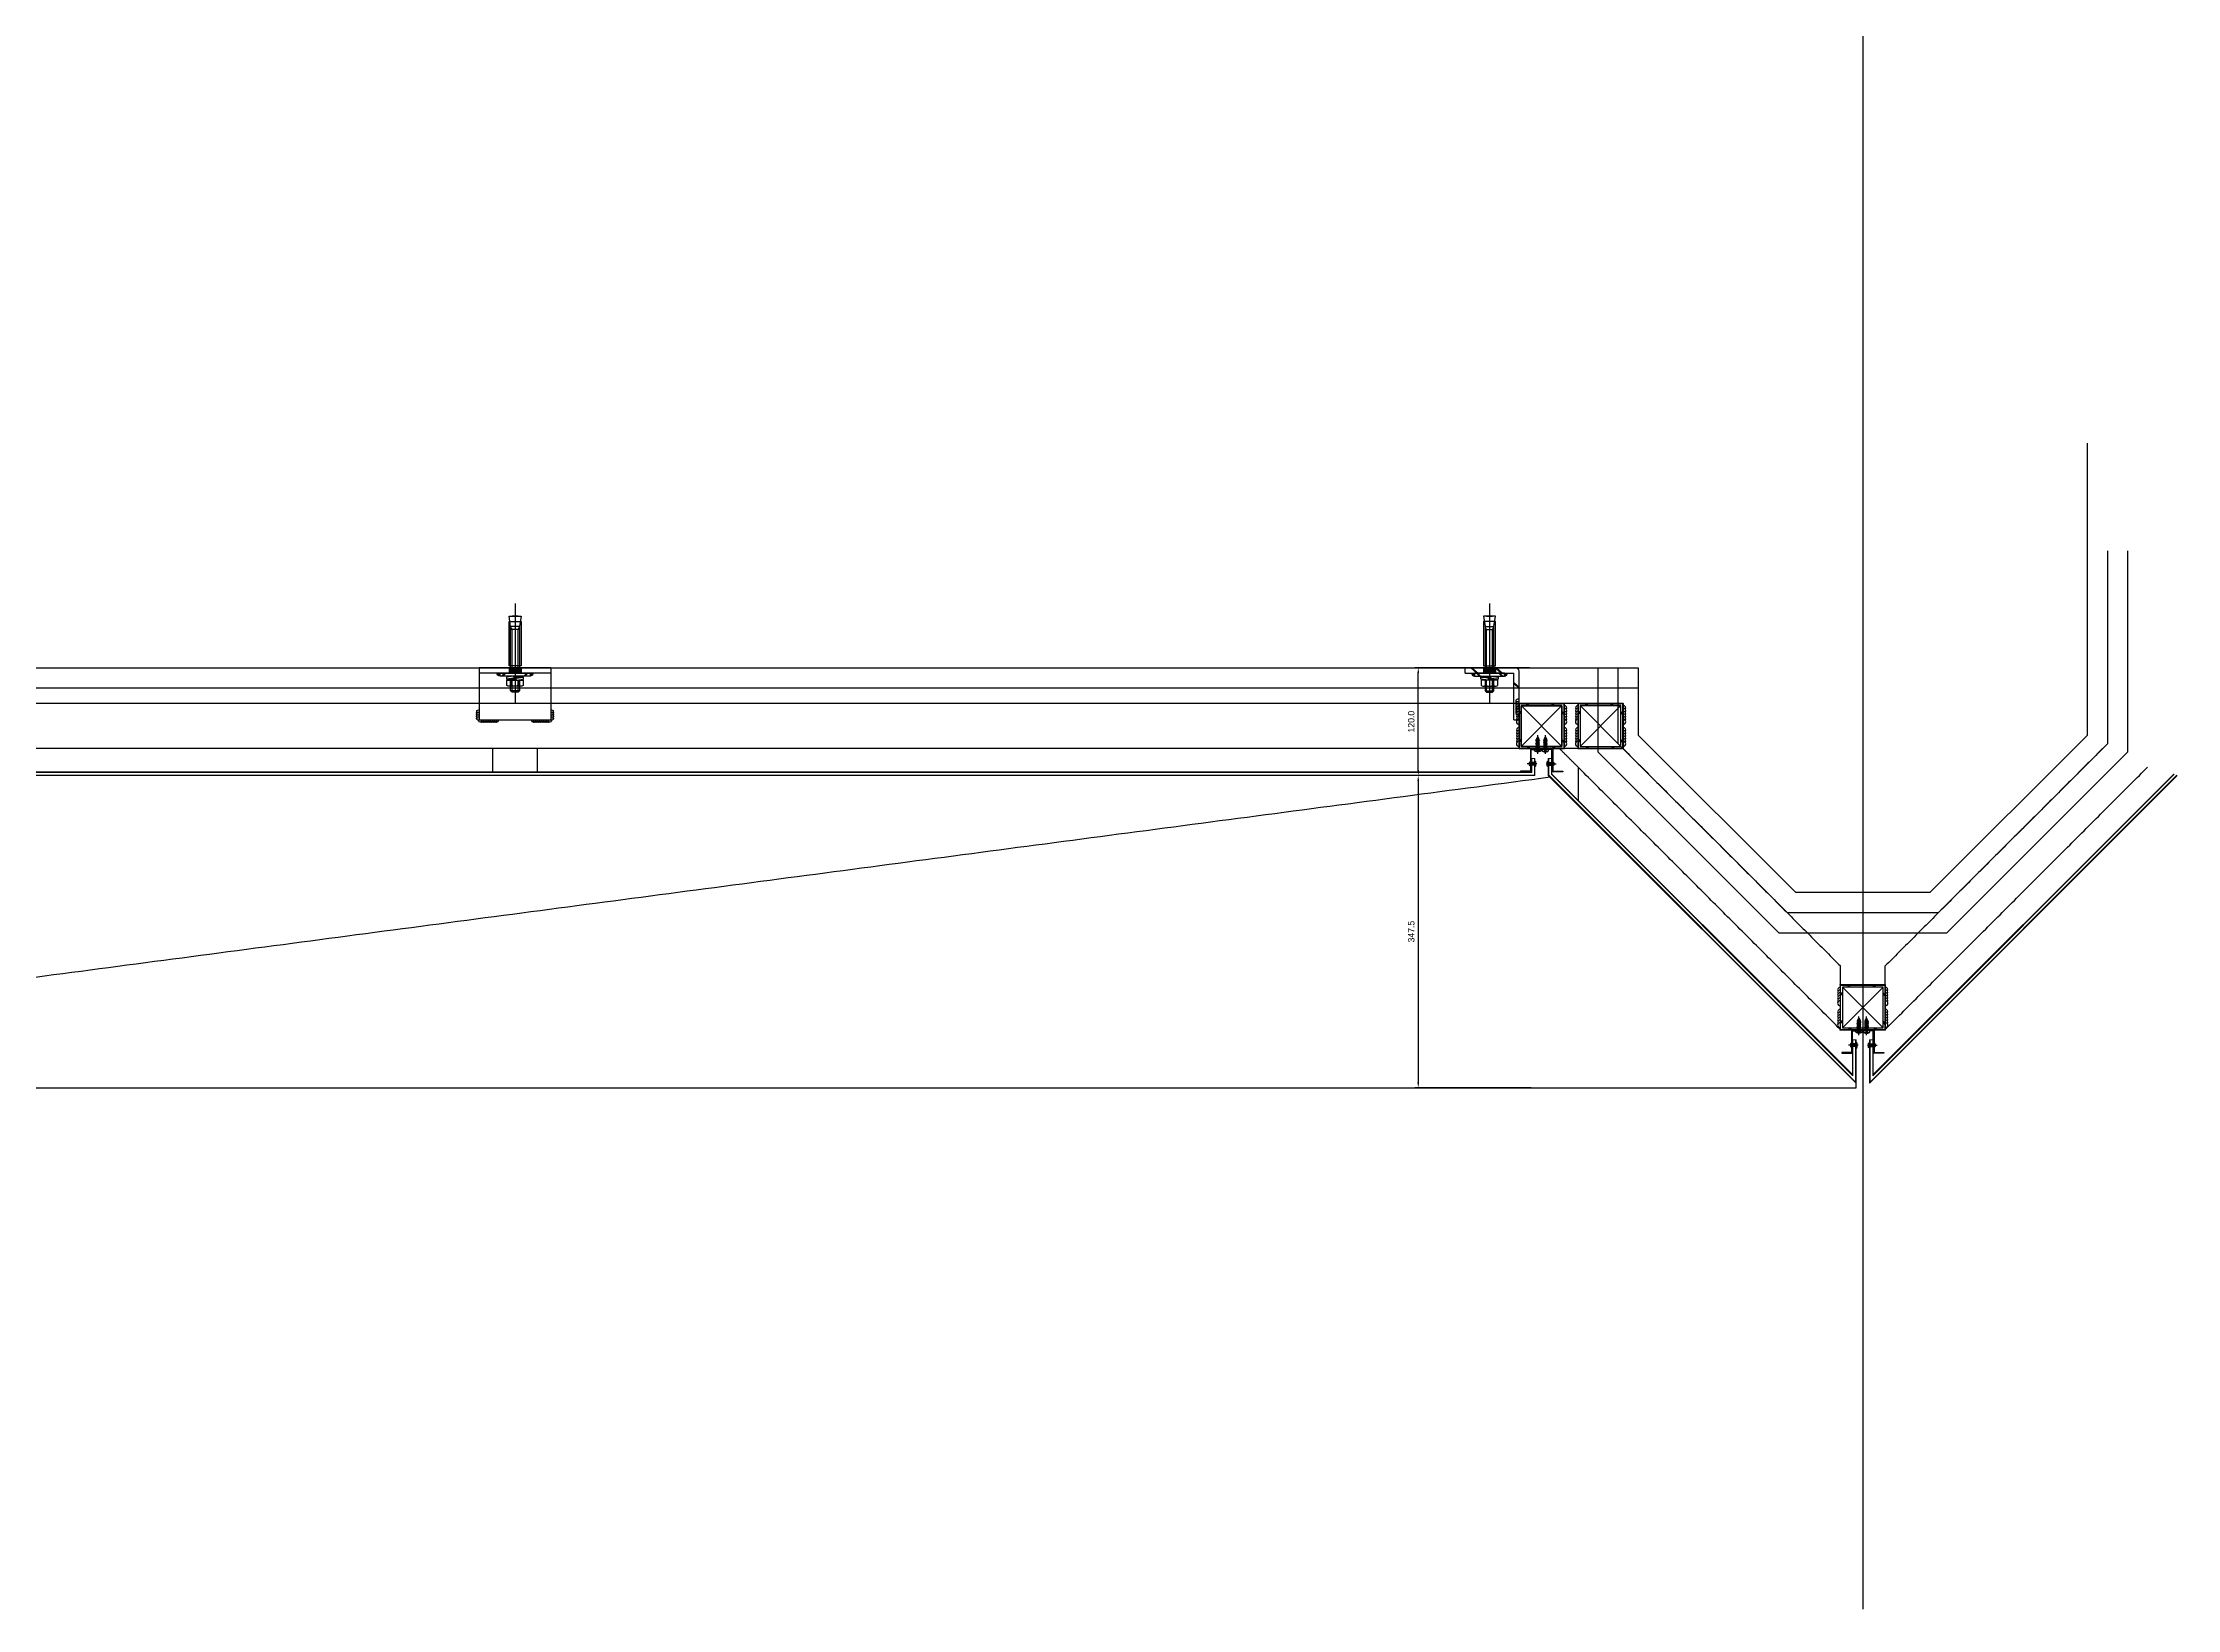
# Model space of a CAD drawing. Header units: millimetres. Extents: x 7297 to 60227, y -7497 to 19324.
# Drawn here: x 36782 to 39157, y 8083 to 9827 of the extents above; entities that cross this region are included whole.
import ezdxf

# ---------------------------------------------------------------- set-up
doc = ezdxf.new("R2010")
doc.units = ezdxf.units.MM
for name, color, linetype in [('Make2D_PANEL', 252, 'Continuous'), ('NS_BRACKET_NUTS', 1, 'Continuous'), ('NS_COL_D-GREY', 8, 'Continuous'), ('NS_COL_GREEN', 3, 'Continuous'), ('NS_COL_L-GREY', 8, 'Continuous'), ('NS_COL_RED', 1, 'Continuous'), ('NS_CON_LINE', 2, 'Continuous'), ('NS_DIM', 1, 'Continuous'), ('NS_PIPE_FRAME', 2, 'Continuous'), ('NS_RIVET_SCREW', 1, 'Continuous'), ('NS_WELD', 1, 'Continuous')]:
    doc.layers.add(name, color=color, linetype=linetype)
doc.layers.add('Make2D_PIPE', color=7, linetype='Continuous', true_color=0xbf3f3f)
doc.layers.add('NS_AL_PANEL', color=32, linetype='Continuous', lineweight=9)
doc.styles.add('Expo M', font='Expo M.ttf')
doc.dimstyles.new('N-SPACE', dxfattribs={"dimscale": 4, "dimtxt": 1.8, "dimasz": 1.5, "dimexe": 1, "dimexo": 1, "dimgap": 1, "dimtad": 1, "dimtoh": 1, "dimdec": 1, "dimzin": 1, "dimdsep": 46, "dimtxsty": 'Expo M', "dimcen": 2, "dimclrd": 1, "dimclre": 1, "dimclrt": 2, "dimadec": 1, "dimazin": 0, "dimtfac": 1, "dimtdec": 1, "dimtix": 1, "dimtmove": 1, "dimatfit": 3, "dimfxl": 1, "dimtolj": 1, "dimtzin": 1, "dimarcsym": 0})

# ---------------------------------------------------------------- blocks, each defined once
blk = doc.blocks.new('A$C1DE33167')
for p, q in [((-22.7, 22.6), (-20.4, 24.9)), ((-20.4, -13.9), (25, 31.5)), ((-20.4, 31.5), (25, -13.9)), ((-12.3, 31.5), (-10, 33.8)), ((-10.9, 31.5), (-8.6, 33.8)), ((15.9, 31.5), (18.2, 33.8)), ((17.3, 31.5), (19.6, 33.8)), ((25, 23.5), (27.3, 25.8)), ((25, 22.1), (27.3, 24.4)), ((-22.7, 21.2), (-20.4, 23.5)), ((-22.7, -8.6), (-20.4, -6.3)), ((-22.7, -10), (-20.4, -7.7)), ((-13.2, -16.2), (-10.9, -13.9)), ((-11.8, -16.2), (-9.5, -13.9)), ((15, -16.2), (17.3, -13.9)), ((16.4, -16.2), (18.7, -13.9)), ((25, -7.7), (27.3, -5.4)), ((25, -9.1), (27.3, -6.8))]:
    blk.add_line(p, q)
blk.add_lwpolyline([(26.3, -16.2), (-21.7, -16.2, -0.414214), (-22.7, -15.2), (-22.7, 32.8, -0.414214), (-21.7, 33.8), (26.3, 33.8, -0.414214), (27.3, 32.8), (27.3, -15.2, -0.414214)], format="xyb", close=True)
blk.add_lwpolyline([(25, -13.9), (-20.4, -13.9), (-20.4, 31.5), (25, 31.5)], close=True)
for p in [(-22.7, 33.8), (27.3, 33.8), (-22.7, -16.2), (27.3, -16.2)]:
    blk.add_point(p)
blk = doc.blocks.new('PH-4X14')
at = {"ltscale": 0.3}
blk.add_line((-4.9, 0), (16, 0), dxfattribs=at)
for p, q in [((0, 3.5), (-1, 3.5)), ((0, -3.5), (0, 3.5)), ((0, 1.5), (1, 1.5)), ((0.9, -0.1), (1.2, 2)), ((0.9, -0.1), (1, 1.5)), ((1.2, 2), (1, 1.5)), ((1, -0.1), (1.3, 1.9)), ((1, -0.1), (1.5, 1.5)), ((1.3, 2), (1.5, 1.5)), ((1.5, 1.5), (2.2, 1.5)), ((1.6, -1.5), (2.2, 1.5)), ((1.8, -2), (2.4, 2)), ((1.9, -2), (2.5, 1.9)), ((2.1, -1.5), (2.7, 1.5)), ((2.4, 2), (2.2, 1.5)), ((2.5, 2), (2.7, 1.5)), ((2.7, 1.5), (3.4, 1.5)), ((2.8, -1.5), (3.4, 1.5)), ((3, -2), (3.7, 2)), ((3.1, -2), (3.8, 1.9)), ((3.3, -1.5), (3.9, 1.5)), ((3.6, 2), (3.4, 1.5)), ((3.7, 2), (3.9, 1.5)), ((3.9, 1.5), (4.7, 1.5)), ((4, -1.5), (4.7, 1.5)), ((4.2, -2), (4.9, 2)), ((4.3, -2), (5, 1.9)), ((4.5, -1.5), (5.2, 1.5)), ((4.9, 2), (4.7, 1.5)), ((5, 2), (5.2, 1.5)), ((5.2, 1.5), (5.9, 1.5)), ((5.3, -1.5), (5.9, 1.5)), ((5.5, -2), (6.1, 2)), ((5.6, -2), (6.2, 1.9)), ((5.8, -1.5), (6.4, 1.5)), ((6.1, 2), (5.9, 1.5)), ((6.2, 2), (6.4, 1.5)), ((6.4, 1.5), (7.1, 1.5)), ((6.5, -1.5), (7.1, 1.5)), ((6.7, -2), (7.4, 2)), ((6.8, -2), (7.5, 1.9)), ((7, -1.5), (7.6, 1.5)), ((7.3, 2), (7.1, 1.5)), ((7.4, 2), (7.6, 1.5)), ((7.6, 1.5), (8.4, 1.5)), ((7.7, -1.5), (8.4, 1.5)), ((7.9, -2), (8.6, 2)), ((8, -2), (8.7, 1.9)), ((8.2, -1.5), (8.9, 1.5)), ((8.6, 2), (8.4, 1.5)), ((8.7, 2), (8.9, 1.5)), ((8.9, 1.5), (9.6, 1.5)), ((9, -1.5), (9.6, 1.5)), ((9.2, -2), (9.8, 2)), ((9.3, -2), (9.9, 1.9)), ((9.5, -1.5), (10.1, 1.5)), ((9.8, 2), (9.6, 1.5)), ((9.9, 2), (10.1, 1.5)), ((10.1, 1.5), (11.3, 1.5)), ((10.2, -1.5), (10.8, 1.5)), ((10.4, -2), (11, 1.5)), ((10.5, -2), (11, 1.3)), ((11, 1.5), (11, 0)), ((11.3, 1.5), (13.6, 0.4)), ((-1, -3.5), (0, -3.5)), ((0, -1.5), (1.6, -1.5)), ((1.8, -2), (1.6, -1.5)), ((1.9, -2), (2.1, -1.5)), ((2.1, -1.5), (2.8, -1.5)), ((3, -2), (2.8, -1.5)), ((3.1, -2), (3.3, -1.5)), ((3.3, -1.5), (4, -1.5)), ((4.2, -2), (4, -1.5)), ((4.3, -2), (4.5, -1.5)), ((4.5, -1.5), (5.3, -1.5)), ((5.5, -2), (5.3, -1.5)), ((5.6, -2), (5.8, -1.5)), ((5.8, -1.5), (6.5, -1.5)), ((6.7, -2), (6.5, -1.5)), ((6.8, -2), (7, -1.5)), ((7, -1.5), (7.7, -1.5)), ((7.9, -2), (7.7, -1.5)), ((8, -2), (8.2, -1.5)), ((8.2, -1.5), (9, -1.5)), ((9.2, -2), (9, -1.5)), ((9.3, -2), (9.5, -1.5)), ((9.5, -1.5), (10.2, -1.5)), ((10.4, -2), (10.2, -1.5)), ((10.5, -2), (10.7, -1.5)), ((10.7, -1.5), (11, 0)), ((10.7, -1.5), (11.3, -1.5)), ((11.3, -1.5), (13.6, -0.4))]:
    blk.add_line(p, q)
blk.add_lwpolyline([(-2.2, 2.5), (-2, 2.3), (-2, 2.1), (-1.9, 1.8), (-2, 1.5), (-2, 1.3), (-2.1, 1), (-2.1, 0.8), (-2.1, 0.7), (-2.1, 0.6), (-2, 0.5), (-1.8, 0.5), (-1.6, 0.5), (-1.4, 0.5), (-1.2, 0.5), (-1, 0.5), (-0.8, 0.5), (-0.7, 0.4), (-0.6, 0.3), (-0.6, 0.1), (-0.5, 0), (-0.6, -0.1), (-0.6, -0.3), (-0.7, -0.4), (-0.8, -0.5), (-1, -0.5), (-1.2, -0.5), (-1.4, -0.5), (-1.6, -0.5), (-1.8, -0.5), (-2, -0.5), (-2.1, -0.6), (-2.1, -0.7), (-2.1, -0.8), (-2.1, -1), (-2, -1.3), (-2, -1.5), (-1.9, -1.8), (-2, -2.1), (-2, -2.3), (-2.2, -2.5)])
for centre, radius, start, end in [((6.8, 0), 9.36, 164.205, 195.795), ((-1, 2.2), 1.3, 90.0233, 164.4114), ((1.2, 1.9), 0.0925, 60.0753, 130.1339), ((2.5, 1.9), 0.0925, 60.0753, 130.1339), ((3.7, 1.9), 0.0925, 60.0753, 130.1339), ((4.9, 1.9), 0.0925, 60.0753, 130.1339), ((6.2, 1.9), 0.0925, 60.0753, 130.1339), ((7.4, 1.9), 0.0925, 60.0753, 130.1339), ((8.6, 1.9), 0.0925, 60.0753, 130.1339), ((9.8, 1.9), 0.0925, 60.0753, 130.1339), ((13.4, 0), 0.46, 305.1627, 54.8373), ((-1, -2.2), 1.3, 195.5886, 269.9767), ((0.9, 0), 0.0602, 200.6851, 319.2729), ((1.8, -1.9), 0.0925, 240.0753, 310.1339), ((3.1, -1.9), 0.0925, 240.0753, 310.1339), ((4.3, -1.9), 0.0925, 240.0753, 310.1339), ((5.5, -1.9), 0.0925, 240.0753, 310.1339), ((6.8, -1.9), 0.0925, 240.0753, 310.1339), ((8, -1.9), 0.0925, 240.0753, 310.1339), ((9.2, -1.9), 0.0925, 240.0753, 310.1339), ((10.5, -1.9), 0.0925, 240.0753, 310.1339)]:
    blk.add_arc(centre, radius, start, end)
blk = doc.blocks.new('A$C1212666C')
for p, q in [((-2.4, -1.5), (-3.2, -2.7)), ((-2.4, -1.5), (-3.2, -2.7)), ((3.2, -2.7), (-3.2, -2.7)), ((2.4, -1.5), (-2.4, -1.5)), ((2.4, -1.5), (-2.4, -1.5)), ((-2.4, -7.7), (2.4, -7.7)), ((-1.6, -2.7), (-1.6, -7.7)), ((-1.6, -2.7), (-1.6, -7.7)), ((0, -0.5), (0, -11.3)), ((1.6, -2.7), (1.6, -7.7)), ((1.6, -2.7), (1.6, -7.7)), ((3.2, -2.7), (2.4, -1.5)), ((3.2, -2.7), (2.4, -1.5))]:
    blk.add_line(p, q)
for centre, radius, start, end in [((0, -6.7), 2.6, 202.6199, 337.3801), ((0, -6.7), 2.6, 202.6199, 337.3801), ((0, -1.5), 0.4, 0, 180)]:
    blk.add_arc(centre, radius, start, end)
blk = doc.blocks.new('*D701')
at = {"layer": 'NS_DIM', "color": 1, "lineweight": -2, "transparency": 16777216}
for p, q in [((38438.2, 9011.2), (38308.5, 9011.2)), ((38312.5, 9005.2), (38312.5, 8669.7)), ((38438.2, 8663.7), (38308.5, 8663.7))]:
    blk.add_line(p, q, dxfattribs=at)
at = {"layer": 'NS_DIM', "color": 1, "transparency": 16777216}
for points in [[(38311.5, 9005.2), (38313.5, 9005.2), (38312.5, 9011.2)], [(38311.5, 8669.7), (38313.5, 8669.7), (38312.5, 8663.7)]]:
    blk.add_solid(points, dxfattribs=at)
at = {"layer": 'NS_DIM', "color": 2, "transparency": 16777216, "insert": (38304.7, 8837.5), "char_height": 7.2, "attachment_point": 5, "rotation": 90, "style": 'Expo M'}
blk.add_mtext('\\A1;347.5', dxfattribs=at)
blk = doc.blocks.new('*D700')
at = {"layer": 'NS_DIM', "color": 1, "lineweight": -2, "transparency": 16777216}
for p, q in [((38436.4, 9131.2), (38308.5, 9131.2)), ((38312.5, 9017.2), (38312.5, 9125.2)), ((38436.4, 9011.2), (38308.5, 9011.2))]:
    blk.add_line(p, q, dxfattribs=at)
at = {"layer": 'NS_DIM', "color": 1, "transparency": 16777216}
for points in [[(38311.5, 9125.2), (38313.5, 9125.2), (38312.5, 9131.2)], [(38311.5, 9017.2), (38313.5, 9017.2), (38312.5, 9011.2)]]:
    blk.add_solid(points, dxfattribs=at)
at = {"layer": 'NS_DIM', "color": 2, "transparency": 16777216, "insert": (38304.7, 9071.2), "char_height": 7.2, "attachment_point": 5, "rotation": 90, "style": 'Expo M'}
blk.add_mtext('\\A1;120.0', dxfattribs=at)
blk = doc.blocks.new('SPRING')
for p, q in [((0.7, -1.5), (1.8, 6.2)), ((1.8, 6.2), (4.1, 6.2)), ((3, -1.8), (4.1, 6.2)), ((3, -1.8), (3.8, 1.6)), ((3.8, 1.6), (4.1, -4.4)), ((4.1, 6.2), (4.1, -4.4)), ((0.7, -1.5), (3, -1.8)), ((0.7, -3), (5.2, -3)), ((1.8, -12.2), (1.8, -1.6)), ((1.8, -1.6), (2.1, -7.6)), ((2.9, -4.2), (1.8, -12.2)), ((4.1, -12.2), (1.8, -12.2)), ((2.1, -7.6), (2.9, -4.2)), ((5.2, -4.5), (2.9, -4.2)), ((5.2, -4.5), (4.1, -12.2))]:
    blk.add_line(p, q)
blk = doc.blocks.new('A$C14391499')
for p, q in [((16.4, 30), (14.4, 28)), ((16.4, 30), (16.4, 18)), ((30.5, 30), (16.4, 30)), ((23.6, 34.9), (22.5, 33)), ((22.5, 33), (22.5, 15)), ((30.5, 34.9), (23.6, 34.9)), ((23.6, 29.5), (30.5, 29.5)), ((30.5, 13), (30.5, 34.9)), ((40, 41.3), (36, 37.3)), ((40, 39.9), (36, 35.8)), ((47, 32), (40, 32)), ((102, 30), (40, 30)), ((41.8, 32), (41.8, 16)), ((43.5, 32), (43.5, 16)), ((45.3, 32), (45.3, 16)), ((98.3, 30), (98.3, 18)), ((98.3, 28), (101.8, 30)), ((132.8, 24), (0, 24)), ((14.4, 28), (30.5, 28)), ((14.4, 28), (14.4, 20)), ((14.4, 20), (30.5, 20)), ((14.4, 20), (16.4, 18)), ((16.4, 18), (30.5, 18)), ((22.5, 15), (23.6, 13)), ((23.6, 18.5), (30.5, 18.5)), ((23.6, 13), (30.5, 13)), ((40, 11.5), (36, 7.5)), ((40, 10.1), (36, 6.1)), ((40, 28), (98.3, 28)), ((40, 20), (98.3, 20)), ((40, 18), (102, 18)), ((47, 16), (40, 16)), ((98.3, 20), (101.8, 18)), ((116, 28), (116, 20))]:
    blk.add_line(p, q)
for points in [[(40, 4), (40, 44), (36, 44), (36, 4)], [(49.7, 16), (108.8, 16), (108.8, 32), (49.7, 32)], [(102, 18), (116, 16), (116, 32), (102, 30)]]:
    blk.add_lwpolyline(points, close=True)
for centre, radius, start, end in [((27.9, 32.9), 5.47, 186.7045, 218.0791), ((36.4, 24), 13.9, 156.8008, 203.1992), ((40, 44), 4, 90, 180), ((40, 44), 3, 90, 180), ((40, 44), 2, 90, 180), ((27.9, 15.1), 5.47, 141.9209, 173.2955), ((40, 4), 4, 180, 270), ((40, 4), 3, 180, 270), ((40, 4), 2, 180, 270)]:
    blk.add_arc(centre, radius, start, end)
at = {"xscale": 1.248000000006869, "yscale": 1.248000000006869, "zscale": 1.248000000006869}
blk.add_blockref('SPRING', (29.6, 27.7), dxfattribs=at)
blk = doc.blocks.new('A-BB')
for p, q in [((1031068.6, -112791.4, 0), (1031068.6, -112845.4, 0)), ((1031068.6, -112791.4, 0), (1031074.6, -112791.4, 0)), ((1031074.6, -112847.4, 0), (1031074.6, -112791.4, 0)), ((1031074.6, -112797.5, 0), (1031068.6, -112804.3, 0)), ((1031074.6, -112798.9, 0), (1031068.6, -112805.7, 0)), ((1031074.6, -112824.7, 0), (1031068.6, -112831.5, 0)), ((1031074.6, -112826.1, 0), (1031068.6, -112832.9, 0)), ((1031016.6, -112845.4, 0), (1031068.6, -112845.4, 0)), ((1031016.6, -112845.4, 0), (1031016.6, -112851.4, 0)), ((1031016.6, -112851.4, 0), (1031070.6, -112851.4, 0)), ((1031056.9, -112845.4, 0), (1031051.6, -112851.4, 0)), ((1031058.2, -112845.4, 0), (1031052.9, -112851.4, 0))]:
    blk.add_line(p, q)
for centre, radius, start, end in [((1031023.9, -112849.9, 0.1), 2.01, 314.1552, 225.8448), ((1031025.9, -112850.1, 0.1), 2.53, 330.3674, 123.5824), ((1031028.7, -112850.1, 0.1), 2.53, 330.3674, 123.5824), ((1031031.5, -112850.1, 0.1), 2.53, 330.3674, 123.5824), ((1031034.3, -112850.1, 0.1), 2.53, 330.3674, 123.5824), ((1031037.1, -112850.1, 0.1), 2.53, 330.3674, 123.5824), ((1031070.6, -112847.4, 0), 4, 270, 0)]:
    blk.add_arc(centre, radius, start, end)
at = {"xscale": 0.8333333333333334, "yscale": 0.8333333333333334, "zscale": 0.8333333333333334}
blk.add_blockref('A$C14391499', (1031035.3, -112838.4, 0), dxfattribs=at)
blk = doc.blocks.new('B-BB')
for p, q in [((1031016.6, -112731.8, 0), (1031016.6, -112651.8, 0)), ((1031074.6, -112651.8, 0), (1031016.6, -112651.8, 0)), ((1031068.6, -112651.8, 0), (1031068.6, -112731.8, 0)), ((1031074.6, -112651.8, 0), (1031074.6, -112731.8, 0)), ((1031074.6, -112731.8, 0), (1031016.6, -112731.8, 0))]:
    blk.add_line(p, q)
for centre, radius, start, end in [((1031015.6, -112652.9, 0.1), 1.51, 44.1552, 315.8448), ((1031018.3, -112650.9, 0), 1.9, 56.4176, 209.6326), ((1031020.4, -112650.9, 0), 1.9, 56.4176, 209.6326), ((1031022.5, -112650.9, 0), 1.9, 56.4176, 209.6326), ((1031024.6, -112650.9, 0), 1.9, 56.4176, 209.6326), ((1031026.1, -112650.8, 0), 1.51, 314.1552, 225.8448), ((1031015.7, -112654.4, 0.1), 1.9, 146.4176, 299.6326), ((1031015.7, -112656.5, 0.1), 1.9, 146.4176, 299.6326), ((1031015.7, -112658.6, 0.1), 1.9, 146.4176, 299.6326), ((1031015.7, -112660.7, 0.1), 1.9, 146.4176, 299.6326), ((1031015.7, -112662.8, 0.1), 1.9, 146.4176, 299.6326), ((1031015.7, -112664.9, 0.1), 1.9, 146.4176, 299.6326), ((1031015.7, -112667, 0.1), 1.9, 146.4176, 299.6326), ((1031015.7, -112669.1, 0.1), 1.9, 146.4176, 299.6326), ((1031015.7, -112671.2, 0.1), 1.9, 146.4176, 299.6326), ((1031015.7, -112712.5, 0.1), 1.9, 60.3674, 213.5824), ((1031015.7, -112714.6, 0.1), 1.9, 60.3674, 213.5824), ((1031015.7, -112716.7, 0.1), 1.9, 60.3674, 213.5824), ((1031015.7, -112718.8, 0.1), 1.9, 60.3674, 213.5824), ((1031015.7, -112720.9, 0.1), 1.9, 60.3674, 213.5824), ((1031015.7, -112723, 0.1), 1.9, 60.3674, 213.5824), ((1031015.7, -112725.1, 0.1), 1.9, 60.3674, 213.5824), ((1031015.7, -112727.2, 0.1), 1.9, 60.3674, 213.5824), ((1031015.7, -112729.3, 0.1), 1.9, 60.3674, 213.5824), ((1031015.6, -112730.8, 0.1), 1.51, 44.1552, 315.8448), ((1031018.3, -112732.8, 0), 1.9, 150.3674, 303.5824), ((1031020.4, -112732.8, 0), 1.9, 150.3674, 303.5824), ((1031022.5, -112732.8, 0), 1.9, 150.3674, 303.5824), ((1031024.6, -112732.8, 0), 1.9, 150.3674, 303.5824), ((1031026.1, -112732.9, 0), 1.51, 134.1552, 45.8448)]:
    blk.add_arc(centre, radius, start, end)
at = {"xscale": 0.8333333333333334, "yscale": 0.8333333333333334, "zscale": 0.8333333333333334}
blk.add_blockref('A$C14391499', (1031035.3, -112711.8, 0), dxfattribs=at)

msp = doc.modelspace()

# ---------------------------------------------------------------- linework, layer by layer
at = {"layer": 'Make2D_PANEL'}
for points, degree in [([(38459.26, 9009.23), (37151.33, 8836.49), (35843.41, 8663.74)], 2), ([(35843.41, 8663.74), (37321.57, 8663.74), (38799.74, 8663.74)], 2), ([(35843.41, 8663.74), (37321.57, 8663.74), (38799.74, 8663.74)], 2), ([(38799.74, 8663.74), (38799.74, 8665.41), (38799.74, 8667.08), (38799.74, 8668.75)], 3), ([(38799.74, 8663.74), (38799.74, 8665.41), (38799.74, 8667.08), (38799.74, 8668.75)], 3)]:
    msp.add_open_spline(points, degree=degree, dxfattribs=at)
at = {"layer": 'Make2D_PIPE'}
for points in [[(38424.74, 9091.25), (37307.24, 9091.25), (36189.74, 9091.25)], [(38424.74, 9091.25), (38449.74, 9091.25), (38474.74, 9091.25)], [(38424.74, 9041.25), (38424.74, 9066.25), (38424.74, 9091.25)], [(38427.04, 9088.95), (38449.74, 9088.95), (38472.44, 9088.95)], [(38427.04, 9043.55), (38427.04, 9066.25), (38427.04, 9088.95)], [(38440.38, 9091.25), (38440.38, 9091.25), (38440.38, 9091.24)], [(38472.44, 9088.95), (38472.44, 9066.25), (38472.44, 9043.55)], [(38474.74, 9091.25), (38474.74, 9066.25), (38474.74, 9041.25)], [(38490.38, 9091.25), (38482.56, 9091.25), (38474.74, 9091.25)], [(38490.38, 9091.25), (38482.56, 9091.25), (38474.74, 9091.25)], [(38490.38, 9091.25), (38515.38, 9091.25), (38540.38, 9091.25)], [(38490.38, 9091.25), (38515.38, 9091.25), (38540.38, 9091.25)], [(38490.38, 9041.25), (38490.38, 9066.25), (38490.38, 9091.25)], [(38538.08, 9088.95), (38515.38, 9088.95), (38492.68, 9088.95)], [(38538.08, 9088.95), (38515.38, 9088.95), (38492.68, 9088.95)], [(38492.68, 9088.95), (38492.68, 9066.25), (38492.68, 9043.55)], [(38492.68, 9088.95), (38492.68, 9066.25), (38492.68, 9043.55)], [(38538.08, 9043.55), (38538.08, 9066.25), (38538.08, 9088.95)], [(38538.08, 9043.55), (38538.08, 9066.25), (38538.08, 9088.95)], [(38540.38, 9091.25), (38540.38, 9066.25), (38540.38, 9041.25)], [(38540.38, 9091.25), (38540.38, 9066.25), (38540.38, 9041.25)], [(38424.74, 9041.25), (37307.24, 9041.25), (36189.74, 9041.25)], [(37282.24, 9041.25), (37282.24, 9028.25), (37282.24, 9015.25)], [(37332.24, 9015.25), (37332.24, 9028.25), (37332.24, 9041.25)], [(38474.74, 9041.25), (38449.74, 9041.25), (38424.74, 9041.25)], [(38472.44, 9043.55), (38449.74, 9043.55), (38427.04, 9043.55)], [(38490.38, 9020.54), (38480.02, 9030.89), (38469.67, 9041.25)], [(38490.37, 9041.25), (38482.56, 9041.25), (38474.74, 9041.25)], [(38474.74, 9041.25), (38474.74, 9041.25), (38474.74, 9041.25)], [(38540.38, 9041.25), (38515.38, 9041.25), (38490.38, 9041.25)], [(38492.68, 9043.55), (38515.38, 9043.55), (38538.08, 9043.55)], [(38492.68, 9043.55), (38515.38, 9043.55), (38538.08, 9043.55)], [(38540.38, 9041.25), (38661.31, 8920.32), (38782.24, 8799.39)], [(38540.38, 9041.25), (38661.31, 8920.32), (38782.24, 8799.39)], [(39074.1, 9041.25), (38953.17, 8920.32), (38832.24, 8799.39)], [(39074.1, 9041.25), (38953.17, 8920.32), (38832.24, 8799.39)], [(38490.38, 9020.54), (38490.38, 9002.15), (38490.38, 8983.77)], [(38490.38, 9020.54), (38490.38, 9002.15), (38490.38, 8983.77)], [(38782.24, 8728.68), (38636.31, 8874.61), (38490.38, 9020.54)], [(38782.24, 8728.68), (38636.31, 8874.61), (38490.38, 9020.54)], [(38832.24, 8728.68), (38978.17, 8874.61), (39124.1, 9020.54)], [(38832.24, 8728.68), (38978.17, 8874.61), (39124.1, 9020.54)], [(38782.24, 8778.09), (38782.24, 8788.74), (38782.24, 8799.39)], [(38782.24, 8778.09), (38782.24, 8788.74), (38782.24, 8799.39)], [(38832.24, 8778.09), (38832.24, 8788.74), (38832.24, 8799.39)], [(38832.24, 8778.09), (38832.24, 8788.74), (38832.24, 8799.39)], [(38782.24, 8728.68), (38782.24, 8753.38), (38782.24, 8778.09)], [(38782.24, 8778.09), (38807.24, 8778.09), (38832.24, 8778.09)], [(38782.24, 8778.09), (38807.24, 8778.09), (38832.24, 8778.09)], [(38829.94, 8775.79), (38807.24, 8775.79), (38784.54, 8775.79)], [(38829.94, 8775.79), (38807.24, 8775.79), (38784.54, 8775.79)], [(38784.54, 8775.79), (38784.54, 8753.09), (38784.54, 8730.39)], [(38784.54, 8775.79), (38784.54, 8753.09), (38784.54, 8730.39)], [(38829.94, 8730.39), (38829.94, 8753.09), (38829.94, 8775.79)], [(38829.94, 8730.39), (38829.94, 8753.09), (38829.94, 8775.79)], [(38832.24, 8778.09), (38832.24, 8753.38), (38832.24, 8728.68)], [(38782.24, 8728.09), (38782.24, 8728.38), (38782.24, 8728.68)], [(38782.24, 8728.09), (38782.24, 8728.38), (38782.24, 8728.68)], [(38832.24, 8728.09), (38807.24, 8728.09), (38782.24, 8728.09)], [(38832.24, 8728.09), (38807.24, 8728.09), (38782.24, 8728.09)], [(38784.54, 8730.39), (38807.24, 8730.39), (38829.94, 8730.39)], [(38784.54, 8730.39), (38807.24, 8730.39), (38829.94, 8730.39)], [(38832.24, 8728.68), (38832.24, 8728.38), (38832.24, 8728.09)], [(38832.24, 8728.68), (38832.24, 8728.38), (38832.24, 8728.09)]]:
    msp.add_open_spline(points, degree=2, dxfattribs=at)
at = {"layer": 'NS_AL_PANEL'}
for p, q in [((38438.24, 9030.25), (38438.24, 9015.25)), ((38438.24, 9030.25), (38442.24, 9030.25)), ((38438.74, 9030.25), (38438.74, 9014.75)), ((38441.74, 9030.25), (38441.74, 9011.75)), ((38442.24, 9030.25), (38442.24, 9011.25)), ((38457.24, 9030.25), (38457.24, 9011.25)), ((38461.24, 9030.25), (38457.24, 9030.25)), ((38457.74, 9030.25), (38457.74, 9011.46)), ((38460.74, 9030.25), (38460.74, 9012.7)), ((38461.24, 9030.25), (38461.24, 9012.91)), ((38795.74, 8717.09), (38795.74, 8678.41)), ((38795.74, 8717.09), (38799.74, 8717.09)), ((38796.24, 8717.09), (38796.24, 8677.2)), ((38799.24, 8717.09), (38799.24, 8669.97)), ((38799.74, 8717.09), (38799.74, 8668.75)), ((38814.74, 8717.09), (38814.74, 8668.75)), ((38818.74, 8717.09), (38814.74, 8717.09)), ((38815.24, 8717.09), (38815.24, 8669.97)), ((38818.24, 8717.09), (38818.24, 8677.2)), ((38818.74, 8717.09), (38818.74, 8678.41))]:
    msp.add_line(p, q, dxfattribs=at)
for points in [[(36172.24, 9011.25), (38442.24, 9011.25)], [(36172.74, 9011.75), (38441.74, 9011.75)], [(36175.74, 9014.75), (38438.74, 9014.75)], [(36176.24, 9015.25), (38438.24, 9015.25)], [(38457.24, 9011.25), (38799.74, 8668.75)], [(38457.74, 9011.46), (38799.24, 8669.96)], [(38460.74, 9012.7), (38796.24, 8677.2)], [(38461.24, 9012.91), (38795.74, 8678.41)], [(39157.24, 9011.25), (38814.74, 8668.75)], [(39156.74, 9011.46), (38815.24, 8669.96)], [(39153.74, 9012.7), (38818.24, 8677.2)], [(39153.24, 9012.91), (38818.74, 8678.41)]]:
    msp.add_lwpolyline(points, dxfattribs=at)
at = {"layer": 'NS_COL_D-GREY'}
msp.add_lwpolyline([(38512.24, 9131.25), (38512.24, 9037.61), (38713.6, 8836.25), (38900.88, 8836.25), (39102.24, 9037.61), (39102.24, 9261.25)], dxfattribs=at)
at = {"layer": 'NS_COL_GREEN'}
for points in [[(38426.24, 9016.25), (38426.24, 9015.25), (38438.24, 9015.25), (38438.24, 9040.25), (38449.24, 9040.25), (38449.24, 9041.25), (38437.24, 9041.25), (38437.24, 9016.25)], [(38473.24, 9016.25), (38473.24, 9015.25), (38461.24, 9015.25), (38461.24, 9040.25), (38450.24, 9040.25), (38450.24, 9041.25), (38462.24, 9041.25), (38462.24, 9016.25)], [(38783.74, 8703.09), (38783.74, 8702.09), (38795.74, 8702.09), (38795.74, 8727.09), (38806.74, 8727.09), (38806.74, 8728.09), (38794.74, 8728.09), (38794.74, 8703.09)], [(38830.74, 8703.09), (38830.74, 8702.09), (38818.74, 8702.09), (38818.74, 8727.09), (38807.74, 8727.09), (38807.74, 8728.09), (38819.74, 8728.09), (38819.74, 8703.09)]]:
    msp.add_lwpolyline(points, close=True, dxfattribs=at)
at = {"layer": 'NS_COL_L-GREY', "ltscale": 0.54}
for points in [[(38534.74, 9131.25), (38534.74, 9046.93), (38722.92, 8858.75), (38891.56, 8858.75), (39079.74, 9046.93), (39079.74, 9261.25)], [(36057.24, 9108.75), (38557.24, 9108.75)]]:
    msp.add_lwpolyline(points, dxfattribs=at)
at = {"layer": 'NS_CON_LINE'}
msp.add_lwpolyline([(35557.24, 9381.25), (35557.24, 9056.25), (35732.24, 8881.25), (35882.24, 8881.25), (36057.24, 9056.25), (36057.24, 9131.25), (38557.24, 9131.25), (38557.24, 9056.25), (38732.24, 8881.25), (38882.24, 8881.25), (39057.24, 9056.25), (39057.24, 9381.25)], dxfattribs=at)
at = {"layer": 'NS_DIM'}
msp.add_line((38807.24, 13812.69), (38807.24, 8083.31), dxfattribs=at)
at = {"layer": 'NS_WELD'}
for centre, start, end in [((38424.74, 9086.05), 90, 210), ((38424.74, 9083.05), 90, 210), ((38424.74, 9080.05), 90, 210), ((38424.74, 9077.05), 90, 210), ((38424.74, 9074.05), 90, 210), ((38474.74, 9086.05), 330, 90), ((38474.74, 9083.05), 330, 90), ((38474.74, 9080.05), 330, 90), ((38474.74, 9077.05), 330, 90), ((38474.74, 9074.05), 330, 90), ((38490.38, 9086.05), 90, 210), ((38490.38, 9083.05), 90, 210), ((38490.38, 9080.05), 90, 210), ((38490.38, 9077.05), 90, 210), ((38490.38, 9074.05), 90, 210), ((38540.38, 9086.05), 330, 90), ((38540.38, 9083.05), 330, 90), ((38540.38, 9080.05), 330, 90), ((38540.38, 9077.05), 330, 90), ((38540.38, 9074.05), 330, 90), ((38424.74, 9071.05), 90, 270), ((38424.74, 9061.55), 90, 210), ((38424.74, 9058.55), 90, 210), ((38424.74, 9055.55), 90, 210), ((38424.74, 9052.55), 90, 210), ((38424.74, 9049.55), 90, 210), ((38474.74, 9071.05), 270, 90), ((38474.74, 9061.55), 330, 90), ((38474.74, 9058.55), 330, 90), ((38474.74, 9055.55), 330, 90), ((38474.74, 9052.55), 330, 90), ((38474.74, 9049.55), 330, 90), ((38490.38, 9071.05), 90, 270), ((38490.38, 9061.55), 90, 210), ((38490.38, 9058.55), 90, 210), ((38490.38, 9055.55), 90, 210), ((38490.38, 9052.55), 90, 210), ((38490.38, 9049.55), 90, 210), ((38540.38, 9071.05), 270, 90), ((38540.38, 9061.55), 330, 90), ((38540.38, 9058.55), 330, 90), ((38540.38, 9055.55), 330, 90), ((38540.38, 9052.55), 330, 90), ((38540.38, 9049.55), 330, 90), ((38424.74, 9046.55), 90, 270), ((38474.74, 9046.55), 270, 90), ((38490.38, 9046.55), 90, 270), ((38540.38, 9046.55), 270, 90), ((38782.24, 8772.89), 90, 210), ((38782.24, 8769.89), 90, 210), ((38782.24, 8766.89), 90, 210), ((38782.24, 8763.89), 90, 210), ((38832.24, 8772.89), 330, 90), ((38832.24, 8769.89), 330, 90), ((38832.24, 8766.89), 330, 90), ((38832.24, 8763.89), 330, 90), ((38782.24, 8760.89), 90, 210), ((38782.24, 8757.89), 90, 270), ((38782.24, 8748.39), 90, 210), ((38782.24, 8745.39), 90, 210), ((38782.24, 8742.39), 90, 210), ((38782.24, 8739.39), 90, 210), ((38832.24, 8760.89), 330, 90), ((38832.24, 8757.89), 270, 90), ((38832.24, 8748.39), 330, 90), ((38832.24, 8745.39), 330, 90), ((38832.24, 8742.39), 330, 90), ((38832.24, 8739.39), 330, 90), ((38782.24, 8736.39), 90, 210), ((38782.24, 8733.39), 90, 270), ((38832.24, 8736.39), 330, 90), ((38832.24, 8733.39), 270, 90)]:
    msp.add_arc(centre, 3, start, end, dxfattribs=at)

# ---------------------------------------------------------------- block references
at = {"layer": 'NS_BRACKET_NUTS', "xscale": -1, "rotation": 270}
msp.add_blockref('B-BB', (149999.09, -1021943.4, 0), dxfattribs=at)
at = {"layer": 'NS_BRACKET_NUTS', "rotation": 90.00000000000001}
msp.add_blockref('A-BB', (-74426.63, -1021943.4, 0), dxfattribs=at)
at = {"layer": 'NS_COL_RED', "xscale": -1, "rotation": 269.9999999827993}
for p in [(38445.49, 9040.25), (38802.99, 8727.09)]:
    msp.add_blockref('PH-4X14', p, dxfattribs=at)
at = {"layer": 'NS_COL_RED'}
for p, rotation in [((38453.99, 9040.25), 90.00000000000001), ((38811.49, 8727.09), 90.0000000177884)]:
    msp.add_blockref('PH-4X14', p, dxfattribs=dict(at, rotation=rotation))
at = {"layer": 'NS_PIPE_FRAME', "xscale": -1}
for p in [(38451.99, 9057.49), (38517.63, 9057.49), (38809.49, 8744.33)]:
    msp.add_blockref('A$C1DE33167', p, dxfattribs=at)
at = {"layer": 'NS_RIVET_SCREW', "rotation": 270}
for p in [(38444.95, 9024.25), (38802.45, 8711.09)]:
    msp.add_blockref('A$C1212666C', p, dxfattribs=at)
at = {"layer": 'NS_RIVET_SCREW', "xscale": -1}
for p, rotation in [((38454.53, 9024.25), 90), ((38812.03, 8711.09), 90.00000000058769)]:
    msp.add_blockref('A$C1212666C', p, dxfattribs=dict(at, rotation=rotation))

# ---------------------------------------------------------------- dimensions: what is measured, and where the dimension line sits
at = {"layer": 'NS_DIM'}
for base, p1, p2, picture, middle in [((38312.48, 9131.25), (38440.38, 9011.25), (38440.38, 9131.25), '*D700', (38304.69, 9071.25)), ((38312.48, 8663.74), (38442.24, 9011.25), (38442.24, 8663.74), '*D701', (38304.7, 8837.49))]:
    dim = msp.add_linear_dim(base=base, p1=p1, p2=p2, angle=90, dimstyle='N-SPACE', dxfattribs=at)
    dim.commit()
    dim.dimension.update_dxf_attribs({"geometry": picture, "text_midpoint": middle})

doc.saveas('drawing.dxf')
